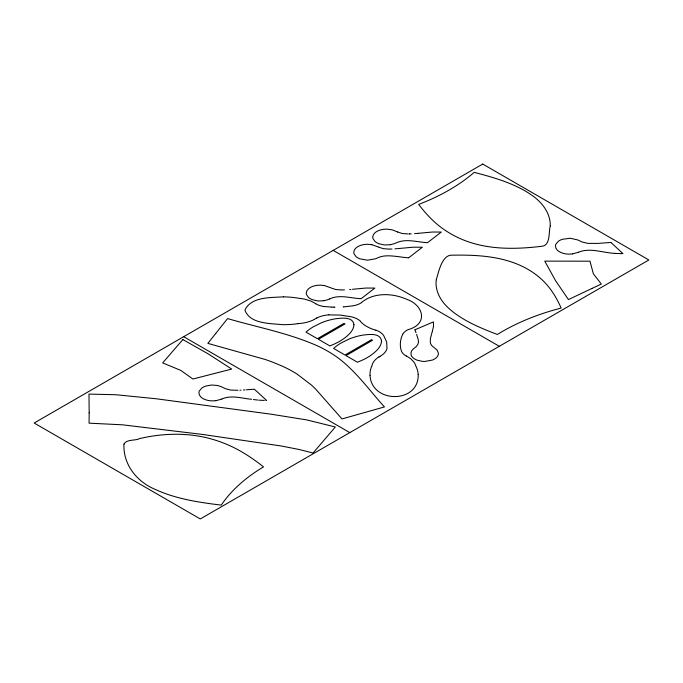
<?xml version="1.0" encoding="UTF-8"?>
<svg xmlns="http://www.w3.org/2000/svg" width="683" height="683" viewBox="0 0 683 683"><rect width="100%" height="100%" fill="white"/><g stroke="black" fill="none" stroke-linecap="round" stroke-linejoin="round"><path stroke-width="1.02" d="M432.399 331.084L433.534 326.167L433.372 321.906L414.931 329.795M432.237 331.614L430.324 338.913L430.367 343.259L431.844 345.675L437.171 350.157L438.443 353.342A13.788 7.957 0 0 1 432.459 360.052L424.928 361.444A13.788 7.957 0 0 1 422.222 361.324L417.211 360.189A13.788 7.957 0 0 1 413.292 357.994C410.44 356.15 409.894 351.651 413.198 349.056A23.12 13.353 0 0 1 413.591 348.714L415.938 346.836A21.267 12.277 0 0 0 416.297 346.52C420.352 342.115 417.791 338.981 416.621 334.397M402.731 334.294C400.17 339.357 399.521 345.624 401.391 351.019A17.451 10.074 0 0 0 406.214 356.031M408.622 257.858L422.359 247.22L412.967 247.212L397.19 248.672M361.102 298.719L374.847 288.081L365.909 288.047L352.419 289.285M361.546 302.441C374.182 292.128 392.699 293.058 406.94 299.393C423.195 304.994 428.711 323.759 408.494 329.548M379.091 356.893L381.584 355.373A23.068 13.319 0 0 0 387.005 348.424L386.638 341.927L383.692 335.549A19.355 11.176 0 0 0 375.872 330.102M379.902 356.424L379.364 356.739M314.573 319.183L316.801 317.971M329.718 298.915L331.588 298.138A21.267 12.277 0 0 1 332.134 297.933C341.321 294.902 351.216 298.215 360.496 298.65M329.582 298.975L328.335 299.495A23.12 13.353 0 0 1 327.738 299.717L323.921 300.742M578.424 252.258L572.602 253.914M578.68 252.155C590.334 247.408 603.029 252.906 614.931 253.367M221.898 399.009C231.332 394.731 241.927 398.437 251.626 399.273M221.779 399.06L215.999 400.682M390.42 244.719L394.193 243.703A23.12 13.353 0 0 0 394.791 243.472L398.044 242.124A21.267 12.277 0 0 1 398.59 241.919C407.964 238.862 418.03 242.243 427.498 242.696L441.303 232.066L432.365 232.032L418.414 233.313M390.275 244.745L384.324 244.941L378.792 243.677A13.788 7.957 0 0 1 374.916 241.389L372.961 238.546A13.788 7.957 0 0 1 372.73 236.933L373.396 234.636L375.146 232.587A13.788 7.957 0 0 1 386.766 229.129L392.187 229.829L397.626 231.981M323.733 300.776L317.783 300.955L312.268 299.666A13.788 7.957 0 0 1 308.46 297.404L306.505 294.561A13.788 7.957 0 0 1 306.274 292.947L306.949 290.651L308.69 288.602A13.788 7.957 0 0 1 320.31 285.144L324.297 285.528M572.448 253.939L568.418 254.144A13.788 7.957 0 0 1 557.302 250.174L555.834 248.049L555.484 245.726A13.788 7.957 0 0 1 555.911 244.181L558.267 241.389A13.788 7.957 0 0 1 562.365 239.298L570.228 238.256L577.792 239.946A23.12 13.353 0 0 1 578.356 240.203L581.412 241.697A21.267 12.277 0 0 0 581.933 241.927L587.875 243.396L597.779 243.396M215.922 400.69L211.978 400.895A13.788 7.957 0 0 1 200.776 396.925L199.308 394.8L198.958 392.486A13.788 7.957 0 0 1 199.385 390.932L201.741 388.14A13.788 7.957 0 0 1 205.839 386.057L211.593 385.016L217.501 385.485M418.261 233.321L414.607 233.637M350.891 289.421L349.67 289.532M396.43 248.732L394.902 248.843M246.315 389.814L254.366 389.208L266.592 400.434M328.856 314.889L340.091 315.059L351.147 316.758A19.355 11.176 0 0 1 360.573 321.275M610.858 242.456L598.496 243.353M244.864 389.925L243.421 390.019M343.993 306.855L353.316 305.771A17.69 10.211 0 0 0 361.683 302.509M343.66 306.88L343.148 306.915M240.971 390.155L239.878 390.215M411.234 233.842L409.544 233.91M391.991 249.013L389.378 249.09M344.48 289.874L342.012 289.951M409.467 233.91L408.929 233.928M237.915 390.283L230.427 390.044L225.407 388.678A21.267 12.277 0 0 1 224.886 388.448L221.83 386.954A23.12 13.353 0 0 0 221.266 386.706L217.638 385.519M407.93 233.936L402.364 233.535L397.694 232.007M341.474 289.951L335.84 289.532L331.238 288.03M388.84 249.09L383.359 248.672L378.809 247.195M622.981 253.675L610.918 242.448M266.524 400.434L265.952 400.434M283.607 296.84C270.784 297.728 251.207 296.533 244.907 310.091C249.935 323.981 269.776 323.324 282.173 324.647A57.039 32.929 0 0 0 297.626 323.733M334.994 307.145L334.482 307.145M622.085 253.675L615.059 253.376M334.141 307.137L333.628 307.137M264.321 400.417L259.25 400.195M333.287 307.128L331.929 307.102M331.588 307.094L324.34 306.539M258.157 400.101L253.419 399.529M408.297 257.824C398.624 257.064 387.457 254.196 379.646 257.073A21.267 12.277 0 0 0 379.099 257.278L375.846 258.635A23.12 13.353 0 0 1 375.257 258.857L367.48 260.197L359.779 258.806A13.788 7.957 0 0 1 355.98 256.543L354.025 253.7A13.788 7.957 0 0 1 353.794 252.087L354.46 249.79L356.21 247.741A13.788 7.957 0 0 1 367.83 244.283L371.808 244.668M371.885 244.685L378.45 247.024M324.374 285.545L330.632 287.748M375.735 330.222L374.736 329.906A34.543 19.944 0 0 1 360.983 322.034L360.368 321.351M406.351 355.954L410.816 358.763L414.069 362.28A30.274 17.476 0 0 1 415.665 365.695A57.039 32.929 0 0 1 418.167 374.54M333.193 250.379L499.324 346.298M183.676 336.702L349.807 432.621M315.794 303.679L310.944 301.092L304.84 299.222A30.274 17.476 0 0 0 298.932 298.292A57.039 32.929 0 0 0 283.607 296.857M416.015 332.741L414.957 329.863M370.015 375.368C371.373 403.619 419.072 403.909 418.192 374.54M324.331 306.556A17.451 10.074 0 0 1 315.666 303.756M402.697 334.286A17.69 10.211 0 0 1 408.374 329.462M370.049 375.368A57.039 32.929 0 0 1 371.603 366.447M371.791 366.455A27.755 16.025 0 0 1 378.988 356.842M314.257 319.473A27.755 16.025 0 0 1 297.609 323.631M316.784 317.962A23.068 13.319 0 0 1 328.847 314.846M89.166 412.848L89.072 423.161L122.505 424.817L202.561 434.439L281.686 446.059L299.419 449.551L313.036 453.025L335.336 426.986L306.761 419.908L271.245 414.214L156.1 398.752L117.954 394.936A124.323 71.775 0 0 0 114.932 394.706L88.978 394.1L89.166 412.848M353.973 324.749C353.581 330.709 348.561 335.037 344.13 338.418A58.977 34.048 0 0 1 331.921 345.077L329.829 345.888L318.406 339.297L344.992 323.947L343.993 323.375L317.407 338.717L305.993 332.126L307.393 330.913A58.567 33.817 0 0 1 313.284 326.824L321.42 322.786A51.302 29.617 0 0 1 328.199 320.421L328.489 320.344A40.647 23.47 0 0 1 335.088 318.85C341.065 318.133 352.872 316.212 353.973 324.749M381.549 341.056C381.157 347.015 376.137 351.344 371.706 354.725A58.977 34.048 0 0 1 359.497 361.384L357.405 362.195L345.982 355.604L372.568 340.254L371.569 339.682L344.992 355.023L333.569 348.432L334.977 347.22A58.567 33.817 0 0 1 340.86 343.131L348.996 339.092A51.302 29.617 0 0 1 355.775 336.728L356.065 336.651A40.647 23.47 0 0 1 362.664 335.148C368.641 334.439 380.457 332.519 381.549 341.056M123.973 444.087C122.88 464.542 137.257 482.266 155.733 489.6A98.147 56.663 0 0 0 167.591 494.347C184.914 500.28 203.141 502.91 221.258 505.104C231.896 489.301 247.237 476.572 263.544 466.89C251.481 457.379 238.461 448.842 224.075 443.276A98.309 56.757 0 0 0 211.628 439.058C188.252 432.407 163.297 433.082 139.767 438.546C135.225 441.013 126.705 438.938 123.973 444.087M550.267 225.919C548.509 231.75 550.669 245.112 542.259 246.23C514.436 249.602 484.973 250.08 458.993 238.043A98.309 56.757 0 0 1 448.407 232.382C436.625 225.305 426.935 215.273 418.67 204.413C438.623 196.798 458.028 186.357 474.215 172.355C490.778 176.692 507.469 181.371 522.615 189.532A98.147 56.663 0 0 1 532.424 195.637C542.259 202.552 550.583 213.378 550.267 225.919M436.275 279.757C434.9 289.583 439.673 299.188 446.443 306.044A98.147 56.663 0 0 0 454.408 312.993C467.317 322.624 482.411 328.711 497.326 334.474C516.937 322.367 538.878 313.821 561.161 308.059C556.116 296.67 549.328 285.759 539.69 277.674A98.309 56.757 0 0 0 530.845 271.091C506.991 256.023 477.801 254.622 450.404 255.229C441.406 256.757 438.529 272.671 436.275 279.757M215.708 333.5L207.845 343.378L265.141 359.463A183.198 105.763 0 0 1 272.671 362.169L282.036 366.037A120.063 69.316 0 0 1 292.973 371.612A118.39 68.351 0 0 1 297.131 374.139L311.115 384.811A166.37 96.055 0 0 1 315.759 389.199L341.978 418.935L384.452 406.94C369.648 390.599 356.731 372.244 339.127 358.703A134.534 77.674 0 0 0 332.604 354.161A127.508 73.619 0 0 0 325.398 349.875A130.146 75.139 0 0 0 317.74 345.991C288.943 333.167 257.713 327.388 227.584 318.577L215.708 333.5M182.873 339.562L162.656 362.912L180.764 370.374L192.896 379.031L231.699 369.059L208.119 353.828L182.873 339.562M482.719 164.057L34.15 423.033L200.281 518.943L648.85 259.967L482.719 164.057M592.118 288.38L568.461 299.564L555.492 280.559L544.769 261.128L589.975 261.188L593.39 273.883L601.33 284.034L592.118 288.38"/></g></svg>
